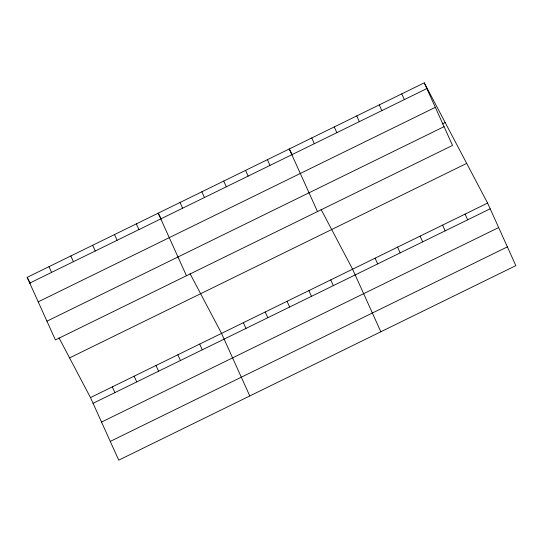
<?xml version="1.0" encoding="UTF-8"?>
<svg xmlns="http://www.w3.org/2000/svg" width="543" height="543" viewBox="0 0 543 543"><rect width="100%" height="100%" fill="white"/><g stroke="black" fill="none" stroke-linecap="round" stroke-linejoin="round"><path stroke-width="0.81" d="M424.266 82.848L452.523 145.422L55.406 339.932L27.15 277.358L424.266 82.848L487.594 203.068L515.85 265.642L118.734 460.152L90.477 397.578L59.004 337.827M29.736 283.086L426.852 88.577M38.207 301.847L435.323 107.338M442.165 123.987L445.165 122.521M46.936 321.171L444.052 126.662M69.579 357.905L466.695 163.395M90.477 397.578L487.594 203.068M93.063 403.306L490.18 208.797M101.534 422.067L498.65 227.558M110.263 441.391L507.379 246.882M292.344 154.857L289.249 148.979L317.499 211.553M321.103 209.449L352.577 269.199L380.833 331.773M161.291 219.046L158.196 213.168L186.453 275.742M190.05 273.638L221.53 333.388L249.78 395.962M27.15 277.358L30.245 283.236M465.093 214.091L467.679 219.82M401.766 93.871L404.352 99.6M442.593 225.114L445.179 230.836M379.258 104.894L381.844 110.616M420.085 236.137L422.671 241.859M356.758 115.917L359.344 121.639M397.585 247.153L400.171 252.882M334.25 126.933L336.836 132.662M375.077 258.176L377.663 263.905M311.75 137.956L314.336 143.685M330.735 279.896L333.321 285.625M267.407 159.676L269.993 165.405M308.892 290.6L311.478 296.322M245.565 170.38L248.151 176.102M287.05 301.297L289.636 307.026M223.723 181.077L226.309 186.806M265.208 311.994L267.794 317.723M201.881 191.774L204.467 197.503M243.373 322.691L245.959 328.42M180.038 202.471L182.624 208.2M199.688 344.086L202.274 349.814M136.354 223.865L138.94 229.594M177.846 354.783L180.432 360.511M114.519 234.562L117.105 240.291M156.004 365.487L158.59 371.208M92.677 245.266L95.263 250.988M134.162 376.184L136.748 381.905M70.834 255.963L73.42 261.685M112.32 386.881L114.906 392.609M48.992 266.661L51.578 272.389"/></g></svg>
